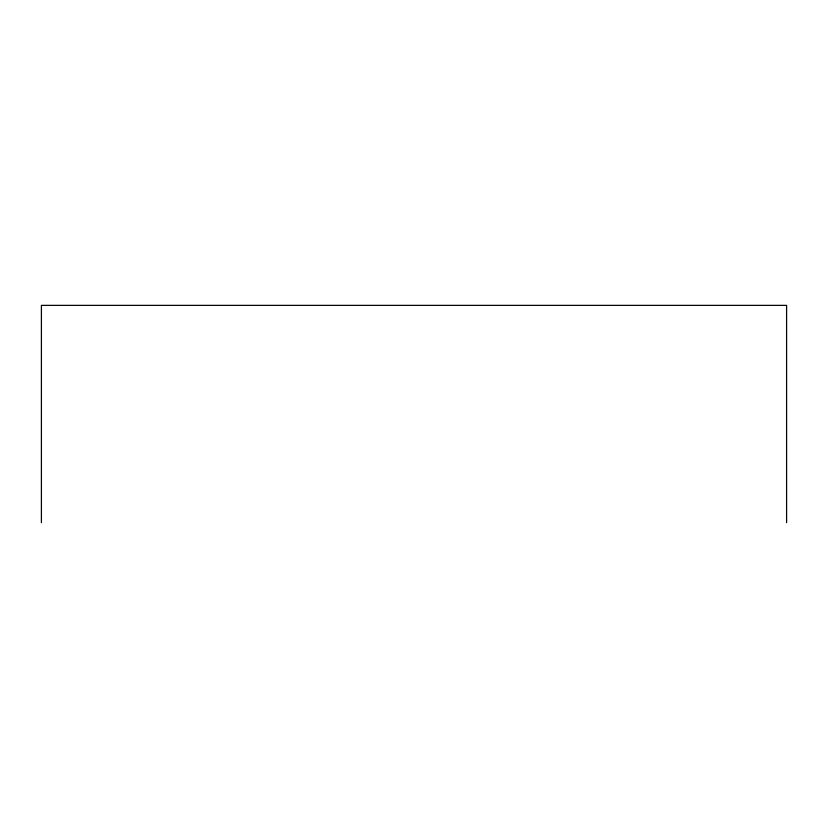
<?xml version="1.0" encoding="UTF-8"?>
<svg xmlns="http://www.w3.org/2000/svg" width="828" height="828" viewBox="0 0 828 828"><rect width="100%" height="100%" fill="white"/><g stroke="black" fill="none" stroke-linecap="round" stroke-linejoin="round"><path stroke-width="1.24" d="M786.6 522.634L786.6 305.366L41.4 305.366L41.4 522.634"/></g></svg>
